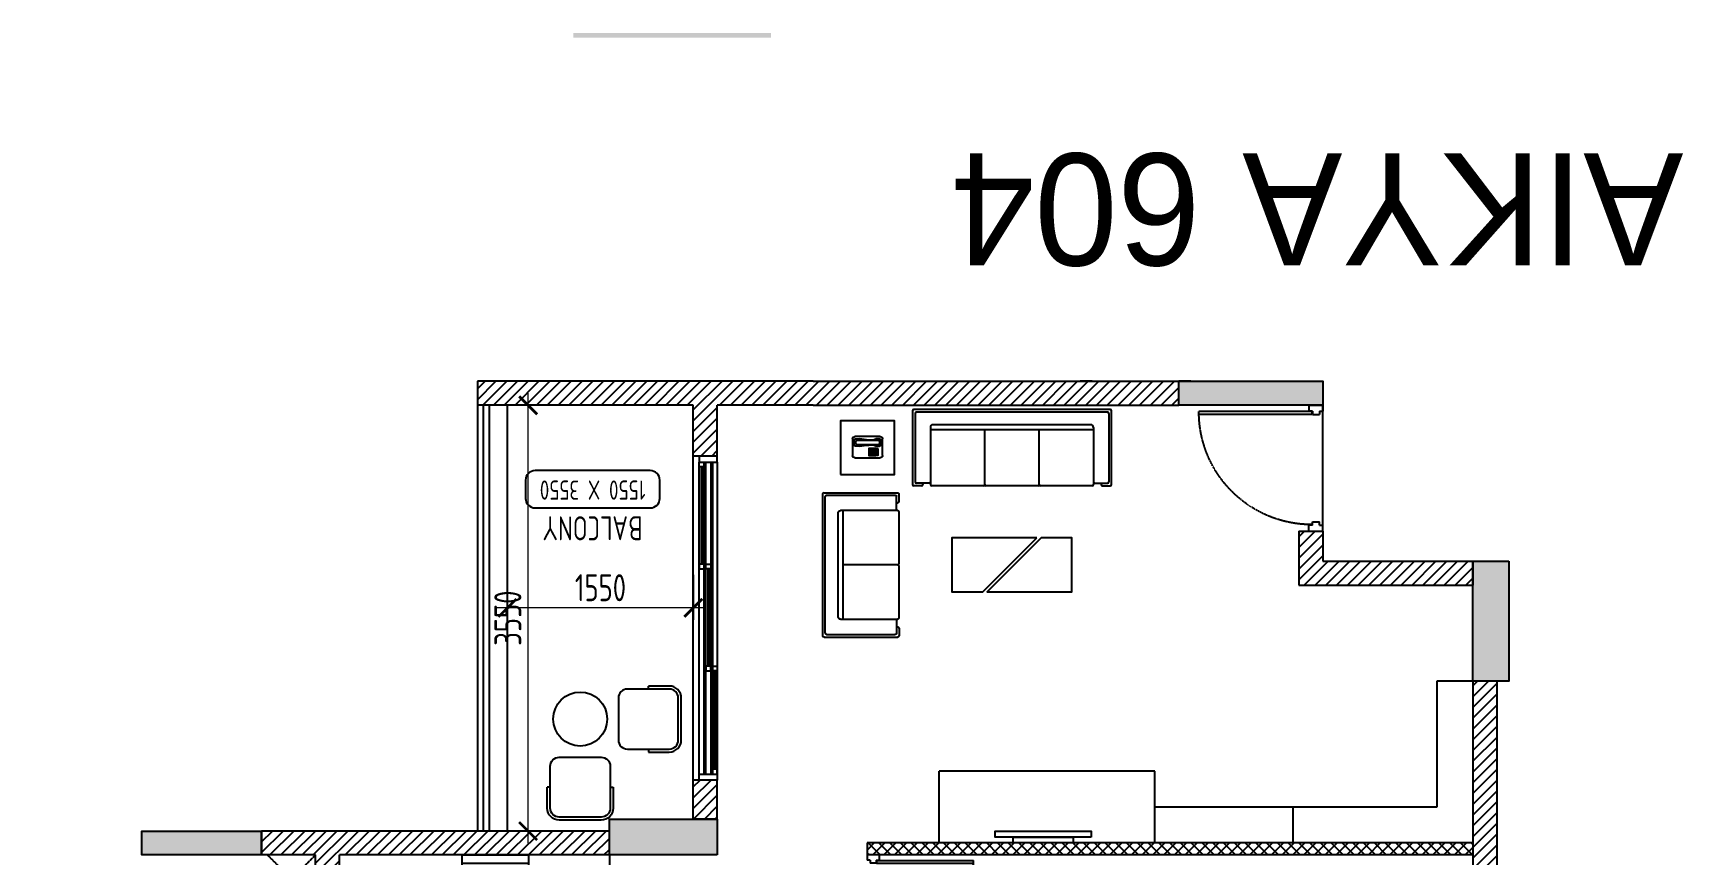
# Model space of a CAD drawing. Header units: millimetres. Extents: x -92307 to 258096, y -47434 to 112633.
# Drawn here: x 225385 to 239145, y -13239 to -6385 of the extents above; entities that cross this region are included whole.
import ezdxf
from ezdxf.enums import TextEntityAlignment as Align

# ---------------------------------------------------------------- set-up
doc = ezdxf.new("R2010")
doc.units = ezdxf.units.MM
doc.header["$LTSCALE"] = 10
doc.header["$PDMODE"] = 35
doc.header["$PDSIZE"] = 500
doc.linetypes.add('DASHED', pattern=[19.05, 12.7, -6.35])
doc.linetypes.add('HIDDEN', pattern=[9.525, 6.35, -3.175])
for name, color, linetype in [('07--DIM-1', 1, 'Continuous'), ('A--BLOCKWALL-1', 9, 'Continuous'), ('A--BLOCKWALL-2', 2, 'Continuous'), ('A--BLOCKWALL-3', 3, 'Continuous'), ('A--BLOCKWALL-HATCH', 8, 'Continuous'), ('A--DOWN', 34, 'Continuous'), ('A--FIXTURE-0', 8, 'Continuous'), ('A--FURNITURE-0', 253, 'Continuous'), ('A--GLAZING-0', 181, 'Continuous'), ('A--HANDRAIL-1', 9, 'Continuous'), ('A--HATCH-1', 8, 'Continuous'), ('A--SHAFT-HIDDEN', 9, 'HIDDEN'), ('A--SPACENUMBER', 2, 'Continuous'), ('A--SPACENUMBER-1', 8, 'Continuous'), ('A--SPACEREF', 3, 'Continuous'), ('A--Stucture', 9, 'Continuous'), ('A--TILING-1', 8, 'Continuous'), ('Typical floor Column Centre line$0$X-3rd Floor Column$0$A--COL250', 250, 'Continuous'), ('Typical floor Column Centre line$0$X-3rd Floor Column$0$A--CONCRETE-4', 4, 'Continuous')]:
    doc.layers.add(name, color=color, linetype=linetype)
doc.styles.add('ISO', font='isocp2.shx', dxfattribs={"width": 0.8})
doc.dimstyles.new('A-DIM-100', dxfattribs={"dimscale": 100, "dimtxt": 2.25, "dimasz": 1.5, "dimexe": 1, "dimexo": 0.5, "dimgap": 0, "dimtad": 0, "dimdec": 0, "dimzin": 12, "dimdsep": 46, "dimtxsty": 'ISO', "dimblk": 'ARCHTICK', "dimcen": 1, "dimdle": 1, "dimclrd": 8, "dimclre": 8, "dimclrt": 256, "dimadec": 0, "dimazin": 3, "dimtfac": 1, "dimtdec": 0, "dimtmove": 1, "dimatfit": 2, "dimfxl": 1, "dimtvp": 0.75, "dimtolj": 1, "dimtzin": 12, "dimlwd": 18, "dimlwe": 18, "dimarcsym": 0})
pattern_1 = [(225, (233991.554, -6338.52), (44.90128, -44.90128), [])]

# ---------------------------------------------------------------- blocks, each defined once
blk = doc.blocks.new('A$C542B73FF')
at = {"layer": 'A--FURNITURE-0'}
for points in [[(-400, 50), (400, 50), (400, 100), (-400, 100)], [(-250, 0), (250, 0), (250, 50), (-250, 50)]]:
    blk.add_lwpolyline(points, close=True, dxfattribs=at)
blk = doc.blocks.new('A$C383732B3')
for p, q in [((275, 250), (275, 275)), ((275, -250), (275, -275))]:
    blk.add_line(p, q)
blk.add_lwpolyline([(275, 275), (100, 275, 0.414214), (0, 175), (0, -175, 0.414214), (100, -275), (275, -275)], format="xyb")
blk.add_lwpolyline([(100, -250), (450, -250, 0.414214), (525, -175), (525, 175, 0.414214), (450, 250), (100, 250, 0.414214), (25, 175), (25, -175, 0.414214)], format="xyb", close=True)
blk = doc.blocks.new('A$C34D21E7E')
at = {"layer": 'A--DOWN'}
for p, q in [((-150, 2450), (-150, -150)), ((-110, 2450), (-110, -150)), ((-95, 2450), (-95, -150)), ((-55, -150), (-55, 2450)), ((-40, -150), (-40, 2450)), ((0, -150), (0, 2450))]:
    blk.add_line(p, q, dxfattribs=at)
for points in [[(-150, 2450), (0, 2450), (0, 2500), (-150, 2500)], [(-40, 2450), (0, 2450), (0, 2410), (-40, 2410)], [(-95, 1590), (-55, 1590), (-55, 1550), (-95, 1550)], [(-40, 1550), (0, 1550), (0, 1590), (-40, 1590)], [(-150, 740), (-110, 740), (-110, 700), (-150, 700)], [(-95, 700), (-55, 700), (-55, 740), (-95, 740)], [(-150, -150), (-110, -150), (-110, -110), (-150, -110)], [(-150, -150), (0, -150), (0, -200), (-150, -200)]]:
    blk.add_lwpolyline(points, close=True, dxfattribs=at)
at = {"layer": 'A--GLAZING-0'}
for p, q in [((-25, 1590), (-25, 2410)), ((-15, 1590), (-15, 2410)), ((-80, 740), (-80, 1550)), ((-70, 740), (-70, 1550)), ((-135, -110), (-135, 700)), ((-125, -110), (-125, 700))]:
    blk.add_line(p, q, dxfattribs=at)
blk = doc.blocks.new('A$C1CBF2325')
at = {"layer": 'A--DOWN'}
for p, q in [((100, 0), (0, 0)), ((0, 0), (0, -42)), ((100, 0), (100, -42)), ((25, -42), (0, -42)), ((25, -42), (25, -67)), ((75, -67), (25, -67)), ((75, -42), (75, -67)), ((75, -42), (100, -42)), ((79, -46), (79, -67)), ((79, -46), (886, -46)), ((79, -67), (886, -67)), ((886, -67), (886, -46)), ((25, -858), (0, -858)), ((0, -900), (0, -858)), ((100, -900), (0, -900)), ((75, -833), (25, -833)), ((25, -858), (25, -833)), ((75, -858), (75, -833)), ((75, -858), (100, -858)), ((100, -900), (100, -858))]:
    blk.add_line(p, q, dxfattribs=at)
at = {"layer": 'A--DOWN', "color": 8, "linetype": 'DASHED', "ltscale": 0.005}
blk.add_arc((79, -46), 807, 269.7319, 358.5291, dxfattribs=at)
blk = doc.blocks.new('SPACE')
at = {"layer": 'A--SPACENUMBER-1'}
blk.add_lwpolyline([(-600, 0), (600, 0, 0.414213562), (700, 100), (700, 288.5, 0.414213562), (600, 388.5), (-600, 388.5, 0.414213562), (-700, 288.5), (-700, 100, 0.414213562), (-600, 0, -0.052514465)], format="xyb", dxfattribs=at)
at = {"layer": 'A--SPACENUMBER', "style": 'ISO', "width": 0.8, "flags": 4}
blk.add_attdef('01', text='', height=250, dxfattribs=at).set_placement((0.455, 202.41), align=Align.MIDDLE)
at = {"layer": 'A--SPACEREF', "style": 'ISO', "width": 0.8, "flags": 4}
blk.add_attdef('S', text='', height=300, dxfattribs=at).set_placement((1.35, 474.975), align=Align.CENTER)
blk = doc.blocks.new('_ArchTick')
at = {"color": 0, "const_width": 0.15}
blk.add_lwpolyline([(-0.5, -0.5), (0.5, 0.5)], dxfattribs=at)
blk = doc.blocks.new('*D360')
at = {"layer": '07--DIM-1', "color": 8, "lineweight": 18}
for p, q in [((229342, -10904), (229342, -11278)), ((230892, -10904), (230892, -11278)), ((230992, -11178), (229242, -11178))]:
    blk.add_line(p, q, dxfattribs=at)
at = {"layer": 'Defpoints', "color": 0}
for p in [(229342, -10854), (230892, -10854), (229342, -11178)]:
    blk.add_point(p, dxfattribs=at)
at = {"layer": '07--DIM-1', "color": 8, "lineweight": 18, "xscale": 150, "yscale": 150, "zscale": 150, "rotation": 180}
blk.add_blockref('_ArchTick', (229342, -11178), dxfattribs=at)
at = {"layer": '07--DIM-1', "color": 8, "lineweight": 18, "xscale": 150, "yscale": 150, "zscale": 150}
blk.add_blockref('_ArchTick', (230892, -11178), dxfattribs=at)
at = {"layer": '07--DIM-1', "insert": (230117, -11010), "char_height": 225, "attachment_point": 5, "style": 'ISO'}
blk.add_mtext('\\A1;1550', dxfattribs=at)
blk = doc.blocks.new('*D361')
at = {"layer": '07--DIM-1', "color": 8, "lineweight": 18}
for p, q in [((229392, -9489), (229614, -9489)), ((229514, -13139), (229514, -9389)), ((229392, -13039), (229614, -13039))]:
    blk.add_line(p, q, dxfattribs=at)
at = {"layer": 'Defpoints', "color": 0}
for p in [(229342, -9489), (229514, -9489), (229342, -13039)]:
    blk.add_point(p, dxfattribs=at)
at = {"layer": '07--DIM-1', "color": 8, "lineweight": 18, "xscale": 150, "yscale": 150, "zscale": 150}
for p, rotation in [((229514, -9489), 90), ((229514, -13039), 270)]:
    blk.add_blockref('_ArchTick', p, dxfattribs=dict(at, rotation=rotation))
at = {"layer": '07--DIM-1', "insert": (229345, -11264), "char_height": 225, "attachment_point": 5, "rotation": 90, "style": 'ISO'}
blk.add_mtext('\\A1;3550', dxfattribs=at)
blk = doc.blocks.new('A$C59C96D1E')
at = {"linetype": 'Continuous'}
for p, q in [((-2.74, 0), (2.74, 0)), ((-3.49, -9.09), (-3.49, -0.75)), ((-2.75, -0.99), (-2.75, -2.2)), ((-2.26, -1.48), (-2.26, -8.35)), ((-0.79, -0.49), (-2.25, -0.49)), ((-1.76, -0.98), (-1.28, -0.98)), ((-0.78, -8.35), (-0.78, -1.48)), ((-0.29, -2.2), (-0.29, -0.99)), ((3.49, -0.75), (3.49, -9.09)), ((-2.75, -8.84), (-2.75, -7.63)), ((2.74, -9.84), (-2.74, -9.84)), ((-0.79, -9.34), (-2.25, -9.34)), ((-1.76, -8.85), (-1.28, -8.85)), ((-0.29, -7.63), (-0.29, -8.84))]:
    blk.add_line(p, q, dxfattribs=at)
for points in [[(0.45, -5.87), (0.45, -5.37), (0.95, -5.37), (0.95, -5.87)], [(1.05, -5.87), (1.05, -5.37), (1.55, -5.37), (1.55, -5.87)], [(1.64, -5.87), (1.64, -5.37), (2.14, -5.37), (2.14, -5.87)], [(2.24, -5.87), (2.24, -5.37), (2.74, -5.37), (2.74, -5.87)], [(0.45, -6.47), (0.45, -5.97), (0.95, -5.97), (0.95, -6.47)], [(0.45, -7.06), (0.45, -6.56), (0.95, -6.56), (0.95, -7.06)], [(0.45, -7.66), (0.45, -7.16), (0.95, -7.16), (0.95, -7.66)], [(0.45, -8.26), (0.95, -8.26), (0.95, -7.76), (0.45, -7.76)], [(1.05, -6.47), (1.05, -5.97), (1.55, -5.97), (1.55, -6.47)], [(1.05, -7.06), (1.05, -6.56), (1.55, -6.56), (1.55, -7.06)], [(1.05, -7.66), (1.05, -7.16), (1.55, -7.16), (1.55, -7.66)], [(1.05, -8.26), (1.55, -8.26), (1.55, -7.76), (1.05, -7.76)], [(1.64, -6.47), (1.64, -5.97), (2.14, -5.97), (2.14, -6.47)], [(1.64, -7.06), (1.64, -6.56), (2.14, -6.56), (2.14, -7.06)], [(1.64, -7.66), (1.64, -7.16), (2.14, -7.16), (2.14, -7.66)], [(1.64, -8.26), (2.14, -8.26), (2.14, -7.76), (1.64, -7.76)], [(2.24, -6.47), (2.24, -5.97), (2.74, -5.97), (2.74, -6.47)], [(2.24, -7.06), (2.24, -6.56), (2.74, -6.56), (2.74, -7.06)], [(2.24, -7.66), (2.24, -7.16), (2.74, -7.16), (2.74, -7.66)], [(2.24, -8.26), (2.74, -8.26), (2.74, -7.76), (2.24, -7.76)]]:
    blk.add_lwpolyline(points, close=True)
for centre, radius, start, end in [((-2.74, -0.75), 0.75, 90, 180), ((2.74, -0.75), 0.75, 0, 90), ((-2.25, -0.99), 0.5, 90, 180), ((-2.25, -2.2), 0.5, 180, 270), ((-1.76, -1.48), 0.5, 90, 180), ((-1.28, -1.48), 0.5, 0, 90), ((-0.79, -0.99), 0.5, 0, 90), ((-0.79, -2.2), 0.5, 270, 0), ((-2.74, -9.09), 0.75, 180, 270), ((-2.25, -7.63), 0.5, 90, 180), ((-2.25, -8.84), 0.5, 180, 270), ((-1.76, -8.35), 0.5, 180, 270), ((-1.28, -8.35), 0.5, 270, 0), ((-0.79, -7.63), 0.5, 0, 90), ((-0.79, -8.84), 0.5, 270, 0), ((2.74, -9.09), 0.75, 270, 0)]:
    blk.add_arc(centre, radius, start, end, dxfattribs=at)
for centre, start, end in [((-30.22, -7.51), 358.28, 10.8919), ((27.18, -7.51), 169.1081, 181.72)]:
    blk.add_arc(centre, 27.97, start, end)
blk = doc.blocks.new('A$C6B576318')
at = {"layer": 'A--FURNITURE-0'}
for p, q in [((-975, 13), (-975, 736)), ((-888, 749), (-963, 749)), ((-950, 38), (-950, 711)), ((-813, 724), (-938, 724)), ((-875, 724), (-875, 736)), ((-800, 711), (-800, 736)), ((-800, 175), (-800, 711)), ((-788, 749), (-279, 749)), ((-267, 736), (-267, 200)), ((-254, 749), (254, 749)), ((267, 736), (267, 200)), ((279, 749), (788, 749)), ((800, 711), (800, 736)), ((800, 175), (800, 711)), ((813, 724), (938, 724)), ((875, 724), (875, 736)), ((888, 749), (963, 749)), ((950, 38), (950, 711)), ((975, 13), (975, 736)), ((-800, 200), (800, 200)), ((-963, 0), (963, 0)), ((-938, 25), (938, 25)), ((-775, 150), (775, 150))]:
    blk.add_line(p, q, dxfattribs=at)
for centre, radius, start, end in [((-963, 736), 12.5, 90, 180), ((-938, 711), 12.5, 90, 180), ((-888, 736), 12.5, 0, 90), ((-813, 711), 12.5, 0, 90), ((-788, 736), 12.5, 90, 180), ((-279, 736), 12.5, 0, 90), ((-254, 736), 12.5, 90, 180), ((254, 736), 12.5, 0, 90), ((279, 736), 12.5, 90, 180), ((788, 736), 12.5, 0, 90), ((813, 711), 12.5, 90, 180), ((888, 736), 12.5, 90, 180), ((938, 711), 12.5, 0, 90), ((963, 736), 12.5, 0, 90), ((-775, 175), 25, 180, 270), ((775, 175), 25, 270, 0), ((-963, 13), 12.5, 180, 270), ((-938, 38), 12.5, 180, 270), ((938, 38), 12.5, 270, 0), ((963, 13), 12.5, 270, 0)]:
    blk.add_arc(centre, radius, start, end, dxfattribs=at)
blk = doc.blocks.new('A$C64853205')
at = {"layer": 'A--FURNITURE-0'}
for p, q in [((-708, 13), (-708, 736)), ((-621, 749), (-696, 749)), ((-683, 38), (-683, 711)), ((-546, 724), (-671, 724)), ((-608, 724), (-608, 736)), ((-533, 711), (-533, 736)), ((-533, 175), (-533, 711)), ((-521, 749), (-12, 749)), ((0, 736), (0, 200)), ((13, 749), (521, 749)), ((533, 736), (533, 175)), ((546, 724), (671, 724)), ((608, 724), (608, 736)), ((621, 749), (696, 749)), ((683, 38), (683, 711)), ((708, 13), (708, 736)), ((-533, 200), (533, 200)), ((-696, 0), (696, 0)), ((-671, 25), (671, 25)), ((-508, 150), (508, 150))]:
    blk.add_line(p, q, dxfattribs=at)
for centre, radius, start, end in [((-696, 736), 12.5, 90, 180), ((-671, 711), 12.5, 90, 180), ((-621, 736), 12.5, 0, 90), ((-546, 711), 12.5, 0, 90), ((-521, 736), 12.5, 90, 180), ((-12, 736), 12.5, 0, 90), ((13, 736), 12.5, 90, 180), ((521, 736), 12.5, 0, 90), ((546, 711), 12.5, 90, 180), ((621, 736), 12.5, 90, 180), ((671, 711), 12.5, 0, 90), ((696, 736), 12.5, 0, 90), ((-508, 175), 25, 180, 270), ((508, 175), 25, 270, 0), ((-696, 13), 12.5, 180, 270), ((-671, 38), 12.5, 180, 270), ((671, 38), 12.5, 270, 0), ((696, 13), 12.5, 270, 0)]:
    blk.add_arc(centre, radius, start, end, dxfattribs=at)
blk = doc.blocks.new('A$C06896976')
at = {"layer": 'A--FIXTURE-0'}
for p, q in [((0, 0.6), (-0.6, 0.6)), ((-0.6, 0.6), (-0.6, 0)), ((-0.525, 0.6), (-0.525, 0)), ((0, 0), (0, 0.6)), ((0.05, 0.6), (0.025, 0.6)), ((0.025, 0.6), (0.025, 0)), ((0.05, 0), (0.05, 0.6)), ((0, 0.525), (0.025, 0.525)), ((0.025, 0.475), (0, 0.475)), ((-0.6, 0), (0, 0)), ((0.025, 0.125), (0, 0.125)), ((0, 0.075), (0.025, 0.075)), ((0.025, 0), (0.05, 0))]:
    blk.add_line(p, q, dxfattribs=at)
for centre, major_axis, start_param, end_param in [((-0.394, 0.446), (0.0707, 0.0707), 0.785398, 7.068583), ((-0.394, 0.446), (0.053, 0.053), 0.785398, 7.068583), ((-0.394, 0.446), (0.0354, 0.0354), 0.785398, 7.068583), ((-0.394, 0.446), (0.0177, 0.0177), 0.785398, 7.068583), ((-0.139, 0.446), (-0.053, 0.053), -0.785398, 5.497787), ((-0.139, 0.446), (-0.0354, 0.0354), -0.785398, 5.497787), ((-0.139, 0.446), (0.0177, 0.0177), 0.785398, 7.068583), ((-0.386, 0.154), (0.053, -0.053), -0.785398, 5.497787), ((-0.386, 0.154), (0.0354, -0.0354), -0.785398, 5.497787), ((-0.386, 0.154), (-0.0177, -0.0177), 0.785398, 7.068583), ((-0.131, 0.154), (-0.0707, -0.0707), 0.785398, 7.068583), ((-0.131, 0.154), (-0.053, -0.053), 0.785398, 7.068583), ((-0.131, 0.154), (-0.0354, -0.0354), 0.785398, 7.068583), ((-0.131, 0.154), (-0.0177, -0.0177), 0.785398, 7.068583)]:
    blk.add_ellipse(centre, major_axis=major_axis, ratio=1, start_param=start_param, end_param=end_param, dxfattribs=at)

msp = doc.modelspace()

# ---------------------------------------------------------------- hatches: boundary and pattern name
h = msp.add_hatch()
h.set_pattern_fill('AR-RROOF', color=256, style=0)
h.set_pattern_definition([(0, (-17567.714, 0), (55.88, 25.4), [381, -50.8, 127, -25.4]), (0, (-17533.932, 12.7), (-25.4, 33.782), [76.2, -8.382, 152.4, -19.05]), (0, (-17555.014, 21.59), (132.08, 17.018), [203.2, -35.56, 101.6, -25.4])])
h.paths.add_polyline_path([(-18083.2, -13374.1), (-19718.8, -13374.1), (-19718.8, -13413.4), (-18083.2, -13413.4)])
h.paths.add_polyline_path([(231540.6, -6385), (229890.6, -6385), (229890.6, -6423), (231540.6, -6423)])
at = {"layer": 'A--BLOCKWALL-HATCH'}
h = msp.add_hatch(dxfattribs=at)
h.set_pattern_fill('ANSI37', color=256, scale=20, angle=180, style=0)
h.set_pattern_definition([(225, (233991.554, -6338.52), (44.9013, -44.9013), []), (315, (233991.554, -6338.52), (44.9013, 44.9013), [])])
h.paths.add_polyline_path([(237391.6, -13138.5), (237391.6, -13238.5), (232341.6, -13238.5), (232341.6, -13138.5)])
at = {"layer": 'A--HATCH-1'}
h = msp.add_hatch(dxfattribs=at)
h.set_pattern_fill('ANSI31', color=256, scale=20, angle=180, style=0)
h.set_pattern_definition(pattern_1)
h.paths.add_polyline_path([(231091.6, -9913.5), (230891.6, -9913.5), (230891.6, -9488.5), (229091.6, -9488.5), (229091.6, -9288.5), (234941.6, -9288.5), (234941.6, -9488.5), (231091.6, -9488.5)])
h = msp.add_hatch(dxfattribs=at)
h.set_pattern_fill('ANSI31', color=256, scale=20, angle=180, style=0)
h.set_pattern_definition(pattern_1)
h.paths.add_polyline_path([(235941.6, -10538.5), (236141.6, -10538.5), (236141.6, -10788.5), (237391.6, -10788.5), (237391.6, -10988.5), (235941.6, -10988.5)])
h = msp.add_hatch(dxfattribs=at)
h.set_pattern_fill('ANSI31', color=256, scale=20, angle=180, style=0)
h.set_pattern_definition(pattern_1)
h.paths.add_polyline_path([(237591.6, -11788.5), (237391.6, -11788.5), (237391.6, -15988.5), (237591.6, -15988.5)])
h = msp.add_hatch(dxfattribs=at)
h.set_pattern_fill('ANSI31', color=256, scale=20, angle=180, style=0)
h.set_pattern_definition(pattern_1)
h.paths.add_polyline_path([(231091.6, -12938.5), (230891.6, -12938.5), (230891.6, -12613.5), (231091.6, -12613.5)])
h = msp.add_hatch(dxfattribs=at)
h.set_pattern_fill('ANSI31', color=256, scale=20, angle=180, style=0)
h.set_pattern_definition(pattern_1)
h.paths.add_polyline_path([(227941.6, -14788.5), (227741.6, -14788.5), (227741.6, -13238.5), (227291.6, -13238.5), (227291.6, -13038.5), (230191.6, -13038.5), (230191.6, -13238.5), (227941.6, -13238.5)])
at = {"layer": 'Typical floor Column Centre line$0$X-3rd Floor Column$0$A--COL250'}
h = msp.add_hatch(color=256, dxfattribs=at)
h.dxf.hatch_style = 1
h.paths.add_polyline_path([(236141.6, -9488.5), (234941.6, -9488.5), (234941.6, -9288.5), (236141.6, -9288.5)])
h = msp.add_hatch(color=256, dxfattribs=at)
h.dxf.hatch_style = 1
h.paths.add_polyline_path([(237691.6, -10788.5), (237691.6, -11788.5), (237391.6, -11788.5), (237391.6, -10788.5)])
h = msp.add_hatch(color=256, dxfattribs=at)
h.dxf.hatch_style = 1
h.paths.add_polyline_path([(227291.6, -13238.5), (226291.6, -13238.5), (226291.6, -13038.5), (227291.6, -13038.5)])
h = msp.add_hatch(color=256, dxfattribs=at)
h.dxf.hatch_style = 1
h.paths.add_polyline_path([(231091.6, -13238.5), (230191.6, -13238.5), (230191.6, -12938.5), (231091.6, -12938.5)])

# ---------------------------------------------------------------- linework, layer by layer
at = {"layer": 'A--BLOCKWALL-1'}
msp.add_line((229341.6, -13038.5), (229341.6, -9488.5), dxfattribs=at)
at = {"layer": 'A--BLOCKWALL-2'}
for p, q in [((234216.6, -9288.5), (234116.6, -9288.5)), ((235041.6, -9288.5), (234941.6, -9288.5)), ((232341.6, -13138.5), (232341.6, -13238.5)), ((237391.6, -13138.5), (232341.6, -13138.5)), ((237391.6, -13138.5), (237391.6, -13238.5)), ((237591.6, -13138.5), (237591.6, -13238.5)), ((237391.6, -13238.5), (232341.6, -13238.5))]:
    msp.add_line(p, q, dxfattribs=at)
at = {"layer": 'A--BLOCKWALL-3'}
for p, q in [((231891.6, -9288.5), (229091.6, -9288.5)), ((231891.6, -9288.5), (234941.6, -9288.5)), ((234941.6, -9488.5), (234941.6, -9288.5)), ((230891.6, -9488.5), (229091.6, -9488.5)), ((230891.6, -9913.5), (230891.6, -9488.5)), ((231891.6, -9488.5), (231091.6, -9488.5)), ((231091.6, -9913.5), (231091.6, -9488.5)), ((231891.6, -9488.5), (234941.6, -9488.5)), ((231091.6, -9913.5), (230891.6, -9913.5)), ((235941.6, -10538.5), (235941.6, -10988.5)), ((235941.6, -10538.5), (236141.6, -10538.5)), ((236141.6, -10538.5), (236141.6, -10788.5)), ((236141.6, -10788.5), (237391.6, -10788.5)), ((237391.6, -10788.5), (237391.6, -10988.5)), ((237691.6, -10788.5), (237691.6, -10988.5)), ((235941.6, -10988.5), (237391.6, -10988.5)), ((237391.6, -11788.5), (237391.6, -15988.5)), ((237591.6, -11788.5), (237391.6, -11788.5)), ((237591.6, -11788.5), (237591.6, -15988.5)), ((230891.6, -12938.5), (230891.6, -12613.5)), ((231091.6, -12613.5), (230891.6, -12613.5)), ((231091.6, -12938.5), (231091.6, -12613.5)), ((227291.6, -13238.5), (227291.6, -13038.5)), ((230191.6, -13038.5), (227291.6, -13038.5)), ((230191.6, -13238.5), (230191.6, -13038.5)), ((231091.6, -12938.5), (230891.6, -12938.5)), ((227741.6, -13238.5), (227291.6, -13238.5)), ((227741.6, -14788.5), (227741.6, -13238.5)), ((230191.6, -13238.5), (227941.6, -13238.5)), ((227941.6, -14788.5), (227941.6, -13238.5))]:
    msp.add_line(p, q, dxfattribs=at)
at = {"layer": 'A--FIXTURE-0'}
msp.add_line((230191.6, -13238.5), (230191.6, -13838.5), dxfattribs=at)
at = {"layer": 'A--FURNITURE-0'}
for p, q in [((237091.6, -11788.5), (237091.6, -12838.5)), ((237391.6, -11788.5), (237091.6, -11788.5)), ((234741.6, -12538.5), (232941.6, -12538.5)), ((232941.6, -13138.5), (232941.6, -12538.5)), ((234741.6, -13138.5), (234741.6, -12538.5)), ((237091.6, -12838.5), (234741.6, -12838.5)), ((235891.6, -12838.5), (235891.6, -13138.5))]:
    msp.add_line(p, q, dxfattribs=at)
at = {"layer": 'A--FURNITURE-0', "elevation": 0}
for points in [[(232120.1, -10067.4), (232570.1, -10067.4), (232570.1, -9617.4), (232120.1, -9617.4)], [(233756.1, -10594.4), (233048.8, -10594.4), (233048.8, -11044.4), (233306.1, -11044.4)], [(233791.5, -10594.4), (233341.5, -11044.4), (234048.8, -11044.4), (234048.8, -10594.4)]]:
    msp.add_lwpolyline(points, close=True, dxfattribs=at)
at = {"layer": 'A--FURNITURE-0'}
msp.add_circle((229948.4, -12104.9), 225, dxfattribs=at)
at = {"layer": 'A--HANDRAIL-1', "color": 1}
for p, q in [((229141.6, -13038.5), (229141.6, -9488.5)), ((229191.6, -13038.5), (229191.6, -9488.5))]:
    msp.add_line(p, q, dxfattribs=at)
at = {"layer": 'A--SHAFT-HIDDEN', "ltscale": 0.01}
for p, q in [((227741.6, -13638.5), (227341.6, -13238.5)), ((227341.6, -13638.5), (227741.6, -13238.5))]:
    msp.add_line(p, q, dxfattribs=at)
at = {"layer": 'A--Stucture', "linetype": 'Continuous', "ltscale": 0.5}
msp.add_line((229091.6, -9288.5), (229091.6, -13038.5), dxfattribs=at)
at = {"layer": 'A--TILING-1'}
for p, q in [((236141.6, -10538.5), (236141.6, -9488.5)), ((230891.6, -12613.5), (230891.6, -9913.5))]:
    msp.add_line(p, q, dxfattribs=at)
at = {"layer": 'Typical floor Column Centre line$0$X-3rd Floor Column$0$A--CONCRETE-4', "elevation": 0}
for points in [[(236141.6, -9488.5), (234941.6, -9488.5), (234941.6, -9288.5), (236141.6, -9288.5)], [(237691.6, -10788.5), (237691.6, -11788.5), (237391.6, -11788.5), (237391.6, -10788.5)], [(227291.6, -13238.5), (226291.6, -13238.5), (226291.6, -13038.5), (227291.6, -13038.5)], [(231091.6, -13238.5), (230191.6, -13238.5), (230191.6, -12938.5), (231091.6, -12938.5)]]:
    msp.add_lwpolyline(points, close=True, dxfattribs=at)

# ---------------------------------------------------------------- block references
at = {"layer": 'A--DOWN', "xscale": -1.166666666686069, "yscale": 1.166666666664241, "zscale": 1.166666666666667}
msp.add_blockref('A$C1CBF2325', (236141.6, -9488.5), dxfattribs=at)
at = {"layer": 'A--DOWN', "xscale": -1, "rotation": 180}
msp.add_blockref('A$C34D21E7E', (231091.6, -10113.5), dxfattribs=at)
at = {"layer": 'A--DOWN', "extrusion": (0, 0, -1), "xscale": -1, "zscale": -1}
msp.add_blockref('A$C1CBF2325', (-232341.6, -13238.5), dxfattribs=at)
at = {"layer": 'A--FIXTURE-0', "extrusion": (0, 0, -1), "xscale": 923.0769112439157, "yscale": 923.0769112439157, "zscale": -923.0769112439119, "rotation": 270}
msp.add_blockref('A$C06896976', (-229518.5, -13792.4), dxfattribs=at)
at = {"layer": 'A--FURNITURE-0', "extrusion": (0, 0, -1), "yscale": 0.8499999999985448, "zscale": -0.85}
for name, p, xscale, rotation in [('A$C6B576318', (-233548.8, -9524.1), -0.8499999999767169, 180), ('A$C64853205', (-231970.8, -10819.5), 0.8499999999989634, 89.99946685837855)]:
    msp.add_blockref(name, p, dxfattribs=dict(at, xscale=xscale, rotation=rotation))
at = {"layer": 'A--FURNITURE-0', "xscale": -25.41683611206827, "yscale": 25.41683611206827, "zscale": 25.4168361120719, "rotation": 90}
msp.add_blockref('A$C59C96D1E', (232220.1, -9838.1), dxfattribs=at)
at = {"layer": 'A--FURNITURE-0', "rotation": 180}
msp.add_blockref('A$C383732B3', (230791.6, -12104.9), dxfattribs=at)
at = {"layer": 'A--FURNITURE-0', "extrusion": (0, 0, -1), "zscale": -1, "rotation": 90}
msp.add_blockref('A$C383732B3', (-229948.4, -12948.1), dxfattribs=at)
at = {"layer": 'A--FURNITURE-0', "xscale": -1}
msp.add_blockref('A$C542B73FF', (233808.8, -13138.5), dxfattribs=at)
at = {"layer": 'A--SPACEREF'}
ref = msp.add_blockref('SPACE', (230052.6, -10034.1), dxfattribs=dict(at, xscale=0.7999999999883585, yscale=0.8000000000029104, zscale=0.8, rotation=180))
ref.add_attrib('01', '1550 X 3550', dxfattribs={"layer": 'A--SPACENUMBER', "height": 160, "rotation": 180, "style": 'ISO', "width": 0.8, "flags": 4}).set_placement((230052.1, -10196), align=Align.MIDDLE)
ref.add_attrib('S', 'BALCONY', dxfattribs={"height": 200, "rotation": 180, "style": 'ISO', "width": 0.8, "flags": 4}).set_placement((230051.3, -10414.1), align=Align.CENTER)

# ---------------------------------------------------------------- texts
msp.add_text('AIKYA 604', height=933.32, rotation=180, dxfattribs=at).set_placement((239147.4, -7389.1))

# ---------------------------------------------------------------- dimensions: what is measured, and where the dimension line sits
at = {"layer": '07--DIM-1'}
for base, p1, p2, angle, picture, middle in [((229513.7, -9488.5), (229341.6, -13038.5), (229341.6, -9488.5), 270, '*D361', (229344.9, -11263.5)), ((229341.6, -11178.3), (230891.6, -10853.5), (229341.6, -10853.5), 180, '*D360', (230116.6, -11009.5))]:
    dim = msp.add_linear_dim(base=base, p1=p1, p2=p2, angle=angle, dimstyle='A-DIM-100', dxfattribs=at)
    dim.commit()
    dim.dimension.update_dxf_attribs({"geometry": picture, "text_midpoint": middle})

doc.saveas('drawing.dxf')
